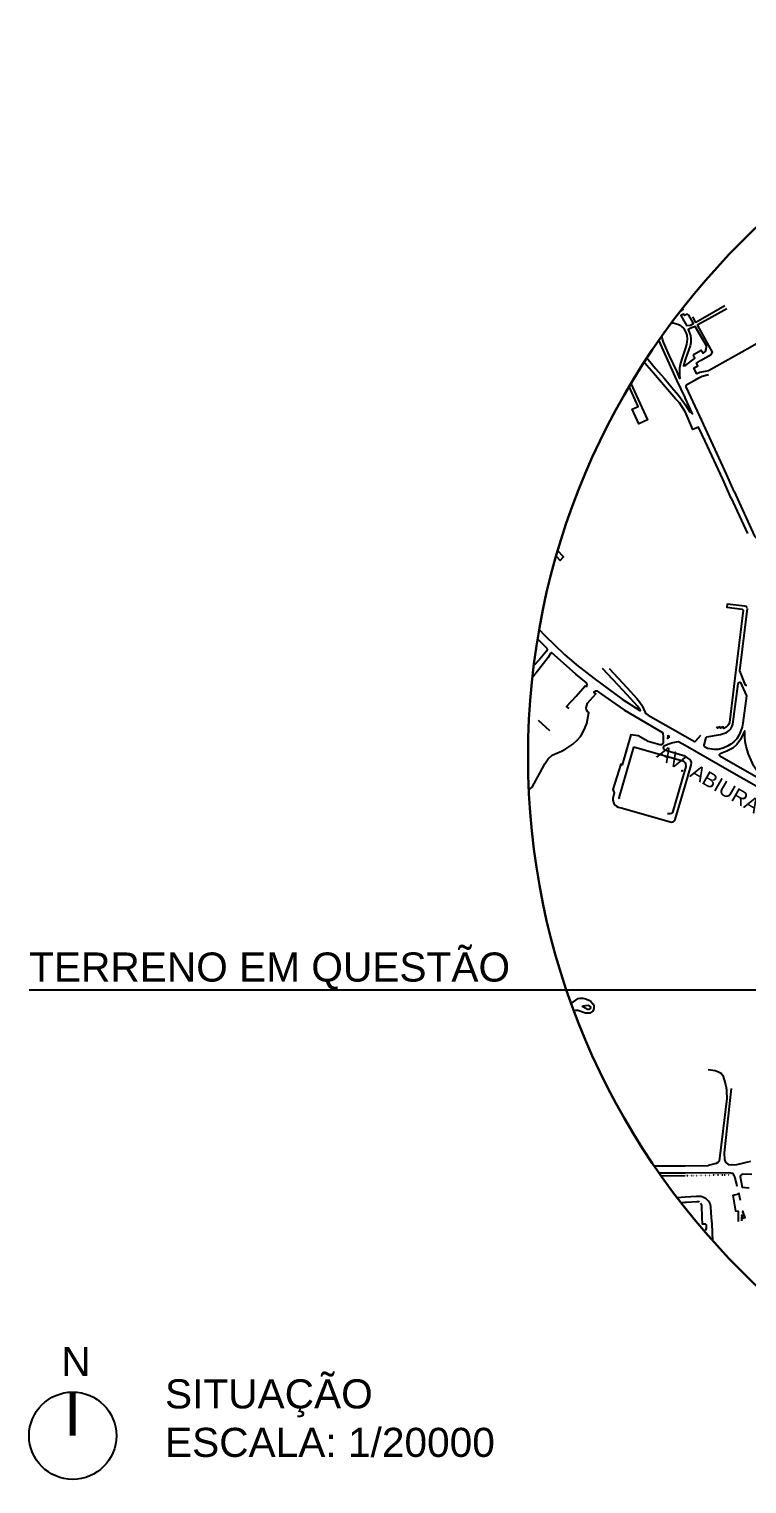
# Model space of a CAD drawing. Header units: inches. Extents: x 1286 to 7442, y -84 to 3420.
# Drawn here: x 4756 to 5743, y 1420 to 3420 of the extents above; entities that cross this region are included whole.
import ezdxf

# ---------------------------------------------------------------- set-up
doc = ezdxf.new("R2010")
doc.units = ezdxf.units.IN
doc.header["$LTSCALE"] = 3
doc.header["$MEASUREMENT"] = 0
doc.linetypes.add('DOT', pattern=[0.25, 0, -0.25])
for name, color, linetype in [('ARQ_INDICAÇÃO', 133, 'Continuous'), ('ARQ_PONTO', 133, 'Continuous'), ('ARQ_TEXTO', 133, 'Continuous')]:
    doc.layers.add(name, color=color, linetype=linetype)
doc.styles.add('1-500', font='arial.ttf', dxfattribs={"height": 1})

msp = doc.modelspace()

# ---------------------------------------------------------------- linework, layer by layer
at = {"color": 8, "linetype": 'Continuous'}
for p, q in [((5455.823, 2469.846), (5471.367, 2455.887)), ((5607.396, 2476.707), (5658.001, 2448.042)), ((5657.978, 1857.308), (5689.677, 1857.751)), ((5689.677, 1857.751), (5689.915, 1857.754)), ((5726.43, 1842.134), (5725.03, 1845.009)), ((5733.935, 1809.422), (5731.624, 1820.064)), ((5731.27, 1780.897), (5731.339, 1785.689)), ((5735.642, 1785.689), (5735.254, 1781.841)), ((5738.035, 1783.999), (5737.388, 1785.688)), ((5740.115, 1785.688), (5740.402, 1784.984)), ((5740.793, 1785.147), (5740.607, 1785.688))]:
    msp.add_line(p, q, dxfattribs=at)
for points in [[(5650.355, 3030.935), (5651.481, 3031.812), (5655.257, 3034.436), (5654.363, 3036.094)], [(5658.024, 3026.766), (5657.257, 3026.356), (5655.945, 3028.18), (5653.881, 3027.076), (5652.089, 3026.164), (5658.023, 3015.926)], [(5639.149, 3016.132), (5641.401, 3015.988), (5648.089, 3014.436), (5650.953, 3013.012), (5653.129, 3011.316), (5655.673, 3008.724), (5658.023, 3004.69)], [(5646.697, 2937.54), (5624.121, 2987.204), (5621.982, 2992.29)], [(5646.985, 2948.66), (5636.585, 2970.964), (5628.345, 2989.636), (5626.793, 2993.54), (5625.83, 2997.764)], [(5658.022, 2980.431), (5654.217, 2969.3), (5651.801, 2960.74), (5650.441, 2953.876), (5650.105, 2944.884), (5650.809, 2939.572), (5646.985, 2948.66)], [(5622.63, 2937.541), (5611.801, 2950.18), (5605.449, 2957.62), (5602.985, 2960.052), (5600.773, 2960.633)], [(5605.16, 2967.398), (5607.129, 2965.78), (5617.145, 2953.508), (5629.289, 2939.956), (5631.286, 2937.541)], [(5658.021, 2965.079), (5655.721, 2956.884), (5658.021, 2957.605)], [(5583.439, 2932.66), (5606.217, 2882.692), (5594.329, 2877.252), (5585.161, 2897.428), (5593.545, 2901.028), (5581.001, 2928.554)], [(5658.018, 2894.103), (5657.721, 2894.788), (5650.393, 2905.988), (5644.649, 2911.844), (5622.63, 2937.541)], [(5631.286, 2937.541), (5639.609, 2927.476), (5648.649, 2916.708), (5654.953, 2908.612), (5658.019, 2903.845)], [(5658.019, 2913.306), (5647.177, 2936.484), (5646.697, 2937.54)], [(5725.593, 2784.228), (5714.889, 2808.212), (5678.281, 2887.796), (5659.609, 2928.292), (5659.625, 2929.812), (5660.377, 2931.284), (5671.477, 2937.539)], [(5658.019, 2903.845), (5664.553, 2893.684), (5668.009, 2890.964), (5658.089, 2913.156), (5658.019, 2913.306)], [(5721.353, 2774.932), (5709.801, 2801.092), (5685.385, 2853.412), (5676.329, 2872.82), (5668.681, 2869.54), (5658.018, 2894.103)], [(5725.593, 2784.228), (5753.431, 2722.833), (5756.087, 2719.937), (5824.295, 2707.809), (5827.319, 2708.881), (5828.183, 2710.273), (5834.471, 2742.881), (5834.791, 2743.585), (5835.511, 2743.825), (5903.46, 2732.07)], [(5721.353, 2774.932), (5743.767, 2726.673)], [(5480.687, 2695.381), (5486.113, 2689.564), (5490.972, 2694.393), (5482.821, 2702.723)], [(5743.383, 2624.241), (5742.151, 2626.065), (5740.103, 2626.577), (5715.751, 2629.441), (5715.175, 2625.249), (5736.535, 2622.737), (5737.831, 2621.361), (5726.407, 2527.731), (5718.791, 2466.785), (5718.039, 2464.577), (5716.759, 2462.641), (5714.391, 2460.081), (5711.303, 2458.545), (5709.655, 2460.881), (5706.647, 2458.705), (5705.575, 2460.625), (5702.583, 2458.801), (5701.303, 2460.577)], [(5742.935, 2517.441), (5741.799, 2517.473), (5741.191, 2518.177), (5733.127, 2537.857), (5743.527, 2623.265)], [(5455.188, 2581.754), (5468.047, 2568.918), (5468.207, 2567.19), (5467.951, 2565.734), (5467.599, 2564.566), (5458.063, 2553.99), (5449.847, 2544.883)], [(5457.367, 2594.524), (5465.071, 2586.502), (5492.191, 2560.278), (5508.607, 2545.798)], [(5498.43, 2485.831), (5494.991, 2488.803), (5508.047, 2503.091), (5520.719, 2517.123), (5522.655, 2516.163), (5522.943, 2516.963), (5523.167, 2519.075), (5522.319, 2521.347), (5507.935, 2533.318), (5474.383, 2562.758), (5473.103, 2561.606), (5469.615, 2556.198), (5456.927, 2539.766), (5447.949, 2528.751)], [(5508.607, 2545.798), (5533.047, 2527.009), (5571.396, 2498.947), (5595.86, 2483.203)], [(5595.86, 2483.203), (5596.809, 2483.294), (5596.297, 2484.158), (5592.649, 2489.262), (5572.713, 2510.862), (5544.265, 2540.766)], [(5553.737, 2540.958), (5578.377, 2514.382), (5591.385, 2499.838), (5595.417, 2495.214), (5598.665, 2490.558), (5603.081, 2480.302), (5604.089, 2479.118), (5607.396, 2476.707)], [(5703.508, 2429.699), (5698.244, 2429.395), (5694.996, 2429.827), (5688.756, 2431.171), (5684.484, 2433.107), (5684.295, 2435.345), (5686.967, 2446.321), (5687.863, 2446.993), (5706.743, 2450.225), (5714.663, 2453.009), (5718.455, 2455.537), (5720.743, 2458.081), (5722.535, 2461.457), (5723.495, 2464.369), (5730.855, 2519.777), (5731.127, 2520.977), (5731.751, 2521.857), (5733.111, 2522.193), (5734.167, 2521.841), (5742.023, 2504.433), (5742.263, 2503.249), (5737.287, 2465.649), (5736.199, 2460.401), (5732.151, 2449.873), (5728.855, 2444.401), (5724.855, 2440.065), (5720.631, 2436.993), (5716.135, 2434.273), (5710.279, 2431.377), (5703.508, 2429.699)], [(5522.639, 2465.331), (5525.807, 2480.275), (5523.823, 2481.859), (5522.511, 2484.259), (5522.159, 2487.075), (5523.583, 2493.507), (5535.039, 2506.067), (5532.271, 2508.483), (5535.167, 2510.227), (5536.767, 2510.195), (5543.039, 2505.715)], [(5543.039, 2505.715), (5556.713, 2495.838), (5574.777, 2483.63), (5626.857, 2452.926), (5627.305, 2452.19), (5627.897, 2446.702), (5627.689, 2438.366), (5626.921, 2436.782), (5625.897, 2436.174), (5624.441, 2435.95), (5623.385, 2435.966), (5607.097, 2440.558), (5593.385, 2448.542), (5583.145, 2449.726), (5571.513, 2408.734), (5569.401, 2409.326), (5558.601, 2374.638), (5560.409, 2369.902), (5558.425, 2362.238), (5558.489, 2359.966), (5559.945, 2355.55), (5561.913, 2353.006), (5563.673, 2351.534), (5565.929, 2350.35), (5570.135, 2349.187), (5639.129, 2329.678), (5642.073, 2330.67), (5643.001, 2331.39), (5644.217, 2333.182), (5657.998, 2379.741)], [(5443.06, 2374.265), (5447.775, 2377.667), (5458.431, 2396.947), (5464.959, 2409.763), (5469.775, 2416.611), (5475.167, 2421.683), (5488.175, 2427.507), (5493.871, 2430.739), (5503.423, 2437.011), (5509.455, 2442.243), (5514.799, 2448.131), (5519.103, 2456.451), (5522.639, 2465.331)], [(5658, 2420.289), (5657.769, 2420.446), (5629.561, 2428.814), (5628.521, 2429.982), (5628.329, 2431.742), (5628.505, 2433.31), (5629.321, 2434.51), (5634.361, 2437.006), (5641.177, 2439.198), (5649.076, 2440.435), (5658, 2435.33)], [(5636.884, 2447.075), (5634.308, 2448.531), (5633.677, 2444.642), (5636.884, 2447.075)], [(5658.001, 2448.042), (5670.836, 2440.771), (5672.055, 2441.137), (5679.601, 2449.399)], [(5769.124, 2384.675), (5769.463, 2384.497), (5769.607, 2384.977), (5769.111, 2385.761), (5764.359, 2390.033), (5758.775, 2396.977), (5752.599, 2406.849), (5748.775, 2414.785), (5745.191, 2423.265), (5742.119, 2433.745), (5740.679, 2440.801), (5739.975, 2446.577), (5740.103, 2454.849), (5739.767, 2455.137), (5739.399, 2454.881), (5734.167, 2443.441), (5729.218, 2436.274), (5723.583, 2431.411), (5715.495, 2427.137), (5705.943, 2423.713), (5704.711, 2422.449), (5704.743, 2421.793), (5705.556, 2420.963), (5769.124, 2384.675)], [(5567.879, 2361.201), (5567.527, 2363.249), (5587.543, 2432.913), (5588.983, 2433.009), (5654.727, 2414.049), (5656.231, 2413.265), (5657.559, 2411.937), (5657.999, 2411.168)], [(5657.998, 2379.741), (5666.329, 2407.886), (5666.553, 2411.678), (5665.721, 2414.206), (5664.249, 2416.03), (5658, 2420.289)], [(5658, 2435.33), (5721.908, 2398.771), (5809.748, 2349.011)], [(5657.999, 2403.068), (5640.487, 2342.801), (5638.903, 2341.441), (5637.095, 2340.977), (5634.967, 2340.977), (5633.591, 2341.361)], [(5657.999, 2411.168), (5658.695, 2409.953), (5658.935, 2406.289), (5657.999, 2403.068)], [(5501.408, 2080.474), (5510.815, 2087.222), (5513.791, 2087.638), (5517.295, 2087.622), (5521.407, 2087.046), (5526.591, 2084.742), (5528.543, 2083.366), (5531.647, 2079.526), (5532.335, 2077.846), (5532.623, 2075.734), (5532.415, 2073.414), (5531.023, 2070.022), (5528.511, 2067.83), (5526.831, 2067.094), (5523.775, 2066.902), (5521.119, 2067.238), (5510.575, 2070.902), (5508.847, 2070.934), (5507.279, 2070.822), (5505.194, 2070.163)], [(5517.413, 2077.379), (5524.837, 2077.891), (5526.485, 2077.395), (5527.541, 2076.211), (5527.797, 2074.755), (5527.477, 2073.683), (5525.541, 2072.083), (5523.621, 2072.115), (5517.333, 2075.971), (5517.109, 2076.627), (5517.413, 2077.379)], [(5689.447, 1989.713), (5699.255, 1988.257), (5703.639, 1986.673), (5707.511, 1984.433), (5709.687, 1981.313), (5711.687, 1975.649), (5713.799, 1967.425), (5714.679, 1962.161), (5715.079, 1957.233), (5715.239, 1952.305), (5715.111, 1949.633), (5704.727, 1863.729), (5703.03, 1862.001), (5700.47, 1860.577), (5695.302, 1859.009), (5689.677, 1857.751)], [(5721.047, 1963.377), (5719.063, 1942.705), (5711.751, 1875.089), (5711.991, 1865.953), (5713.575, 1862.257), (5716.935, 1859.249), (5721.431, 1858.497), (5728.839, 1859.185), (5748.503, 1863.441)], [(5615.371, 1857.248), (5651.505, 1857.218), (5657.978, 1857.308)], [(5657.977, 1847.251), (5641.425, 1847.154), (5622.276, 1847.236)], [(5624.855, 1843.563), (5657.977, 1843.919)], [(5725.03, 1845.009), (5723.334, 1846.513), (5721.126, 1847.313), (5717.681, 1847.602), (5657.977, 1847.251)], [(5729.674, 1829.055), (5728.726, 1833.425), (5726.43, 1842.134), (5725.03, 1845.009)], [(5749.607, 1845.489), (5736.608, 1845.806), (5734.166, 1843.905), (5733.83, 1842.657), (5736.166, 1828.017), (5746.086, 1827.137)], [(5657.976, 1814.072), (5646.966, 1813.428)], [(5651.957, 1806.941), (5657.976, 1807.244)], [(5694.45, 1785.69), (5693.543, 1800.673), (5692.807, 1803.985), (5691.991, 1805.969), (5690.295, 1808.465), (5686.791, 1811.681), (5682.535, 1814.209), (5679.815, 1814.913), (5673.719, 1814.993), (5657.976, 1814.072)], [(5657.976, 1807.244), (5659.975, 1807.345), (5674.055, 1808.417), (5676.647, 1808.017), (5677.205, 1807.483)], [(5679.005, 1805.758), (5679.719, 1805.073), (5680.439, 1803.169), (5681.152, 1785.691)], [(5731.339, 1785.685), (5731.462, 1794.305), (5727.51, 1794.865), (5724.182, 1817.041), (5731.926, 1818.673)], [(5681.152, 1785.691), (5681.479, 1777.681), (5685.495, 1777.281), (5686.743, 1776.289), (5687.127, 1775.009), (5686.999, 1771.553), (5686.151, 1768.897), (5685.774, 1768.358)], [(5696.105, 1753.926), (5694.951, 1777.409), (5694.45, 1785.69)], [(5737.388, 1785.688), (5736.006, 1789.297), (5735.642, 1785.689)], [(5740.607, 1785.688), (5737.366, 1795.089), (5736.806, 1793.825), (5740.115, 1785.688)]]:
    msp.add_lwpolyline(points, dxfattribs=at)
at = {"color": 8, "linetype": 'Continuous', "elevation": 78.048}
msp.add_lwpolyline([(5660.593, 3027.778), (5660.009, 3027.828), (5658.024, 3026.766)], dxfattribs=at)
at = {"color": 8, "linetype": 'Continuous', "extrusion": (-0.005496, 0.075108, 0.99716), "elevation": 274.309}
msp.add_lwpolyline([(-5863.026, -2581.66), (-5864.757, -2578.088), (-5870.019, -2578.088)], dxfattribs=at)
at = {"color": 8, "linetype": 'DOT'}
msp.add_lwpolyline([(5657.977, 1843.919), (5668.705, 1844.034), (5710.145, 1844.962), (5725.03, 1845.009)], dxfattribs=at)
at = {"color": 8, "linetype": 'Continuous'}
for points in [[(5665.257, 3012.884, 79.376), (5669.417, 3015.108, 79.472), (5662.969, 3026.516, 78.048), (5661.673, 3027.684, 78.048), (5661.036, 3027.739, 78.048)], [(5712.409, 3039.348, 77.904), (5682.185, 3022.004, 79.456), (5672.698, 3016.732, 79.428), (5668.361, 3024.596, 77.712)], [(5822.781, 3018.651, 77.8), (5820.425, 3023.268, 77.568), (5828.089, 3027.428, 78.096), (5821.385, 3039.54, 77.904), (5768.345, 3008.052, 79.248), (5767.113, 3005.348, 79.248), (5772.137, 2996.34, 79.232), (5747.257, 2982.132, 79.424), (5690.329, 2950.26, 79.216), (5678.345, 2947.796, 79.52), (5674.121, 2945.844, 79.568), (5670.064, 2953.756, 79.568), (5675.52, 2957.052, 79.552), (5673.461, 2960.729, 79.544), (5678.985, 2964.292, 79.296), (5693.961, 2972.852, 79.296), (5695.769, 2975.844, 79.392), (5675.369, 3012.644, 79.392), (5675.325, 3013.924, 79.261), (5694.873, 3024.628, 79.2), (5715.186, 3035.834, 78.408)], [(5658.021, 2957.605, 79.577), (5658.937, 2957.892, 79.6), (5670.537, 2966.676, 79.28), (5671.337, 2967.588, 79.488), (5669.689, 2970.372, 79.488), (5670.329, 2972.9, 79.296), (5680.217, 2978.628, 79.28), (5682.793, 2974.34, 79.28), (5684.825, 2975.652, 79.28), (5685.801, 2976.932, 79.28), (5687.065, 2979.732, 79.28), (5687.417, 2983.3, 79.12), (5687.161, 2984.404, 79.328), (5671.737, 3011.204, 79.552), (5668.697, 3009.78, 79.552), (5667.87, 3009.885, 79.552)], [(5667.87, 3009.885, 79.19), (5662.153, 3006.788, 79.136), (5665.497, 2998.788, 79.136), (5665.929, 2993.796, 79.136), (5665.753, 2989.252, 79.376), (5664.697, 2984.42, 79.376), (5658.905, 2968.228, 79.376), (5658.021, 2965.079, 79.416)], [(5658.023, 3004.69, 79.328), (5659.177, 3002.708, 79.328), (5660.201, 2999.076, 79.328), (5660.649, 2993.924, 79.36), (5660.025, 2986.292, 79.36), (5658.022, 2980.431, 79.432)], [(5671.477, 2937.539, 79.757), (5676.873, 2940.58, 79.584), (5681.337, 2942.932, 79.536), (5690.126, 2944.926, 79.238)]]:
    msp.add_polyline3d(points, dxfattribs=at)
at = {"layer": 'ARQ_INDICAÇÃO'}
msp.add_lwpolyline([(6467.168, 2459.628), (6106.209, 2098.669), (4756.127, 2098.669)], dxfattribs=at)
at = {"layer": 'ARQ_INDICAÇÃO', "const_width": 8}
msp.add_lwpolyline([(4816.127, 1546.256), (4816.127, 1486.256)], dxfattribs=at)
at = {"layer": 'ARQ_INDICAÇÃO', "lineweight": 30}
msp.add_circle((6442.015, 2419.973), 1000, dxfattribs=at)
at = {"layer": 'ARQ_INDICAÇÃO'}
msp.add_circle((4816.127, 1486.256), 60, dxfattribs=at)

# ---------------------------------------------------------------- texts
at = {"layer": 'ARQ_PONTO', "char_height": 40, "attachment_point": 1, "style": '1-500'}
for s, width, insert in [('TERRENO EM QUESTÃO', 659.19945, (4756.127, 2150.538)), ('N', 43.35261, (4800.298, 1608.281)), ('SITUAÇÃO\\PESCALA: 1/20000', 1146.23902, (4942.956, 1563.754))]:
    msp.add_mtext_dynamic_manual_height_columns(s, width=width, gutter_width=200, heights=[0], dxfattribs=dict(at, insert=insert))
at = {"layer": 'ARQ_TEXTO', "insert": (5560.438, 2475.63), "char_height": 20, "width": 350.48258, "attachment_point": 1, "rotation": 329.958472, "style": '1-500'}
msp.add_mtext('\\pi77.404;AV. ABIURANA', dxfattribs=at)

doc.saveas('drawing.dxf')
